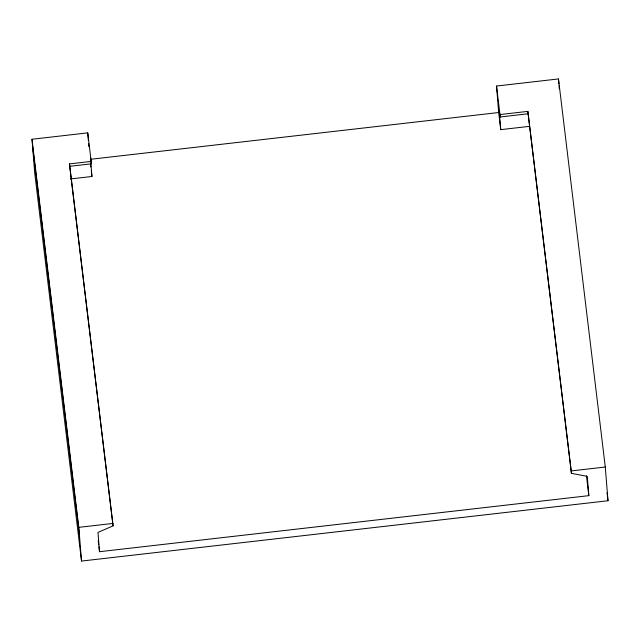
<?xml version="1.0" encoding="UTF-8"?>
<svg xmlns="http://www.w3.org/2000/svg" width="640" height="640" viewBox="0 0 640 640"><rect width="100%" height="100%" fill="white"/><g stroke="black" fill="none" stroke-linecap="round" stroke-linejoin="round"><path stroke-width="0.96" d="M529.312 126.376L500.736 129.648L498.672 112.528L496.536 86.032L558.48 78.936L605.288 467.024L608 500.744L81.52 561.064L34.712 172.976L32 139.256L87.744 132.872L91.184 161.408L69.512 163.888L113.072 525.848L97.976 532.44L99.52 551.704L588.84 495.648L587.288 476.376L571.416 473.336L527.856 111.376L499.976 114.568L500.176 116.976L528.048 113.784M90.872 159.248L498.672 112.528M113.072 525.848L69.704 166.304L91.384 163.816L91.184 161.408M70.424 178.952L91.944 176.488L90.936 163.96M81.52 561.064L78.808 527.344L112.88 523.44M571.416 473.336L571.224 470.928L605.288 467.024M500.176 116.976L499.184 110.384L500.736 129.648M90.536 158.16L91.384 163.816M607.048 492.832L608 500.744M586.448 475.808L588.84 495.648M527.856 111.376L571.224 470.928M496.536 86.032L499.976 114.568M90.568 165.072L90.792 166.976M91.256 170.776L91.944 176.488M98.208 540.792L98.688 544.76M98.928 546.744L99.52 551.704M32 139.256L78.808 527.344M32.584 146.488L79.392 534.568M558.48 78.936L558.872 83.896M559.032 85.88L559.272 88.856M90.544 159.144L90.776 162.032M87.744 132.872L88.376 140.72M88.616 143.664L88.848 146.608M69.512 163.888L69.704 166.304"/></g></svg>
